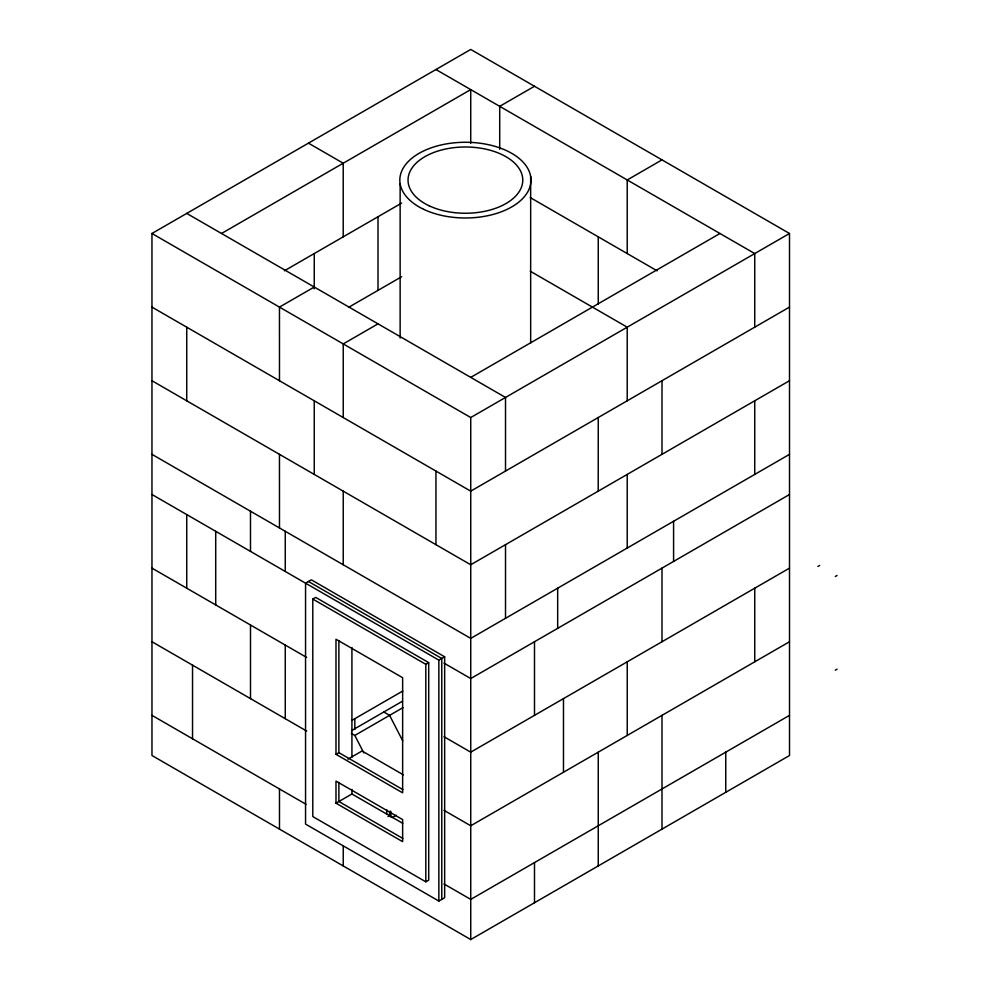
<?xml version="1.0" encoding="UTF-8"?>
<svg xmlns="http://www.w3.org/2000/svg" width="989" height="989" viewBox="0 0 989 989"><rect width="100%" height="100%" fill="white"/><g stroke="black" fill="none" stroke-linecap="round" stroke-linejoin="round"><path stroke-width="1.48" d="M151.96 233.491L470.727 49.45L789.506 233.491L789.519 755.509L470.739 939.55L151.972 755.509L151.96 233.491L470.739 417.531L789.506 233.491M221.511 233.491L470.727 89.603L470.727 143.281M534.493 86.266L499.705 106.33L499.717 149.29M284.362 270.813L401.658 203.091M314.255 287.033L279.467 307.109L279.479 380.728M348.524 307.381L401.658 276.71M378.008 323.848L343.232 343.925L343.232 417.531M662 159.884L627.224 179.961L627.224 253.58M470.739 377.378L719.955 233.491M789.506 307.097L470.727 491.15L151.96 307.109M312.796 599.062L315.701 597.393L428.719 662.642L428.719 880.148L425.814 881.817L312.796 816.568L312.796 599.062L425.814 664.324L428.719 662.642M789.506 380.716L470.727 564.756L151.96 380.728M789.506 454.347L470.739 638.387L151.96 454.334M151.96 494.5L438.856 660.133L444.654 656.795L444.654 897.715L438.856 901.066L305.552 824.097L305.552 583.176L311.35 579.826L444.654 656.795M351.923 720.363L402.758 691.027M351.701 730.537L402.523 701.189M351.342 733.418L354.816 735.433L402.968 707.63M335.988 754.335L402.634 792.819L402.634 677.7L335.988 639.228L335.988 754.335L338.881 752.654L402.869 789.605M789.519 494.5L470.739 678.541L443.999 663.1M347.893 759.169L362.061 750.985L403.388 774.844M335.988 803.192L402.634 841.664L402.634 819.584L335.988 781.1L335.988 803.192L338.881 801.51L402.869 838.462M339.042 801.424L351.923 793.982L402.746 823.33M789.519 568.119L470.739 752.159L443.999 736.718M817.915 566.45L819.658 565.448M388.034 816.642L390.704 815.097M392.25 817.544L396.243 815.245M835.309 576.488L837.04 575.487M789.519 641.737L470.739 825.778L443.999 810.337M835.309 670.183L837.04 669.182M789.519 715.356L470.739 899.397L443.999 883.956M435.951 69.527L754.731 253.567L754.731 327.186M530.265 197.59L657.092 270.813M308.444 143.145L343.22 163.222L343.22 236.841M530.265 271.209L627.224 327.186L627.224 400.805M186.736 213.414L505.515 397.454L505.515 471.073M308.457 581.495L441.762 658.464L441.762 899.384M151.96 568.119L306.664 657.438M383.794 712.006L389.592 715.344L402.758 740.922M151.972 641.737L306.664 731.056M151.972 715.356L306.046 804.304M354.816 735.433L363.828 752.926M754.731 400.805L754.731 474.423M754.743 588.195L754.743 661.814M725.753 752.159L725.753 792.313M673.583 521.265L673.583 561.418M662 380.716L662 454.334M662 568.119L662 641.737M662 715.356L662 829.128M627.224 474.423L627.224 548.042M627.236 661.814L627.236 735.433M598.246 236.828L598.246 304.315M598.246 417.519L598.234 491.15M598.246 752.159L598.246 865.931M563.483 698.617L563.483 772.236M557.672 588.195L557.672 628.349M534.493 641.737L534.493 715.356M534.493 862.593L534.493 902.747M530.66 176.462L530.66 343.072M505.515 544.692L505.515 618.31M470.739 417.531L470.739 939.55M438.856 660.133L438.856 901.066M435.951 471.073L435.951 544.679M425.814 664.324L425.814 881.817M400.137 183.781L400.137 338.053M390.754 811.165L390.754 816.963M389.592 811.363L389.592 815.999M386.699 809.682L386.699 814.318M378.008 216.752L378.008 290.37M354.816 718.694L354.816 729.437M351.923 647.523L351.923 757.178M351.923 789.383L351.923 794.241M343.232 491.15L343.232 564.768M343.232 845.855L343.232 865.931M338.881 640.625L338.881 752.654M338.881 782.373L338.881 801.51M314.255 253.567L314.242 288.837M314.242 400.805L314.242 474.411M285.265 531.303L285.265 571.457M285.265 645.075L285.277 718.706M279.467 454.334L279.479 527.965M279.479 788.975L279.479 829.128M250.489 511.226L250.489 551.38M250.501 625.011L250.501 698.63M215.713 531.303L215.713 604.922M192.534 665.152L192.534 738.771M186.736 327.186L186.736 400.805M186.736 514.577L186.736 588.195M428.942 205.7A57.374 33.132 0 0 0 521.994 185.561A57.374 33.132 0 0 0 445.26 149.104A57.374 33.132 0 0 0 428.942 205.7M423.737 209.359A65.571 37.854 0 0 0 530.079 186.34A65.571 37.854 0 0 0 442.38 144.678A65.571 37.854 0 0 0 423.737 209.359"/></g></svg>
